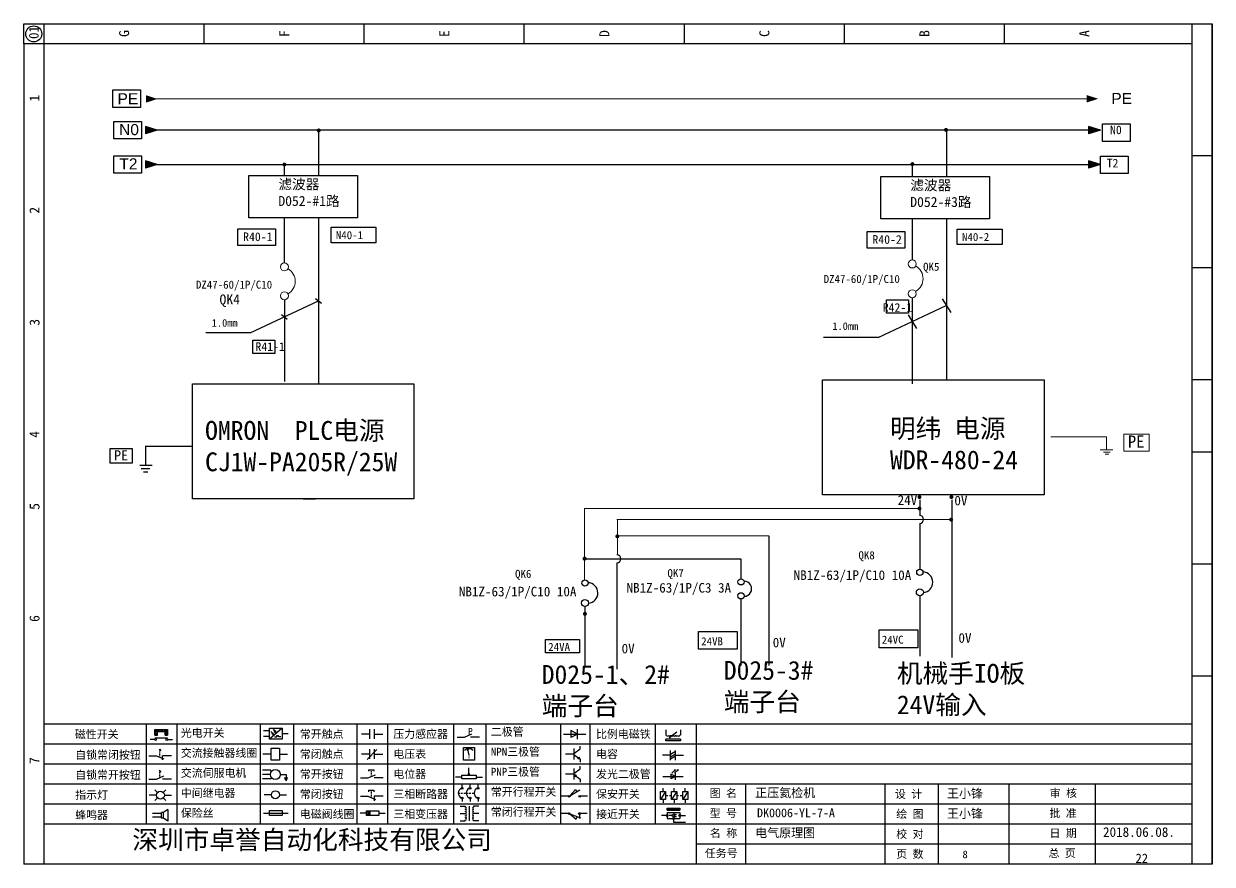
# Model space of a CAD drawing. Header units: millimetres. Extents: x 946 to 4507, y -1073 to 3239.
# Drawn here: x 2277.7 to 2574.7, y 45.2 to 255.2 of the extents above; entities that cross this region are included whole.
import ezdxf
from ezdxf.enums import TextEntityAlignment as Align

# ---------------------------------------------------------------- set-up
doc = ezdxf.new("R2010")
doc.units = ezdxf.units.MM
doc.layers.add('1', color=3, linetype='Continuous', lineweight=20)
doc.layers.add('元件', color=4, linetype='Continuous', lineweight=25)
doc.layers.add('MISC', color=2, linetype='Continuous')
doc.layers.add('主图', color=7, linetype='Continuous')
doc.styles.get("Standard").update_dxf_attribs({"font": ''})
doc.styles.add('样式 0', font='')
doc.styles.add('样式 8', font='arial.ttf')
doc.styles.add('汉字', font='')
doc.styles.get('Standard').set_extended_font_data('SimSun')
doc.styles.get('样式 0').set_extended_font_data('KaiTi_GB2312')
doc.styles.get('汉字').set_extended_font_data('新宋体')

# ---------------------------------------------------------------- blocks, each defined once
blk = doc.blocks.new('磁性开关')
at = {"linetype": 'ByBlock'}
h = blk.add_hatch(dxfattribs=at)
h.set_pattern_fill('ANSI31', color=256, scale=0.1, style=0)
h.paths.add_polyline_path([(-1907.69, -775.29), (-1910.88, -775.29), (-1910.88, -776.69), (-1910.25, -776.69), (-1910.25, -775.79), (-1908.31, -775.79), (-1908.31, -776.69), (-1907.69, -776.69)])
for p, q in [((-1910.91, -777.81), (-1912.09, -777.81)), ((-1910.88, -776.69), (-1910.88, -775.29)), ((-1910.88, -775.29), (-1907.69, -775.29)), ((-1910.88, -776.69), (-1910.25, -776.69)), ((-1910.88, -777.39), (-1907.69, -777.39)), ((-1910.25, -776.69), (-1910.25, -775.79)), ((-1910.25, -775.79), (-1908.31, -775.79)), ((-1908.31, -776.69), (-1908.31, -775.79)), ((-1908.31, -776.69), (-1907.69, -776.69)), ((-1907.69, -775.29), (-1907.69, -776.69)), ((-1907.66, -777.81), (-1906.48, -777.81))]:
    blk.add_line(p, q, dxfattribs=at)
for centre in [(-1910.68, -777.81), (-1907.88, -777.81)]:
    blk.add_circle(centre, 0.225, dxfattribs=at)
blk = doc.blocks.new('*U224')
at = {"linetype": 'ByBlock'}
for p, q in [((-1909.23, -780.45), (-1909.23, -780.67)), ((-1909.23, -780.45), (-1908.92, -780.84)), ((-1909.23, -780.84), (-1909.23, -781.05)), ((-1911.92, -782.07), (-1910.06, -782.07)), ((-1910.06, -782.07), (-1908.18, -782.88)), ((-1909.23, -781.23), (-1909.23, -781.44)), ((-1909.23, -781.61), (-1909.23, -781.83)), ((-1909.23, -782), (-1909.23, -782.21)), ((-1909.23, -782.38), (-1909.23, -782.43)), ((-1908.52, -783.07), (-1908.52, -782.07)), ((-1906.25, -782.07), (-1908.52, -782.07))]:
    blk.add_line(p, q, dxfattribs=at)
blk = doc.blocks.new('*U225')
at = {"linetype": 'ByBlock'}
for p, q in [((-1911.92, -792.89), (-1910.06, -792.89)), ((-1910.06, -792.89), (-1908.18, -792.08)), ((-1908.88, -791.17), (-1909.23, -790.71)), ((-1909.23, -790.71), (-1909.23, -790.92)), ((-1909.23, -791.09), (-1909.23, -791.31)), ((-1909.23, -791.48), (-1909.23, -791.69)), ((-1909.23, -791.86), (-1909.23, -792.08)), ((-1909.23, -792.25), (-1909.23, -792.47)), ((-1906.25, -792.89), (-1908.52, -792.89))]:
    blk.add_line(p, q, dxfattribs=at)
blk = doc.blocks.new('蜂鸣器')
at = {"linetype": 'ByBlock'}
for p, q in [((-1907.17, -795.53), (-1908.25, -796.26)), ((-1907.17, -795.53), (-1907.17, -798.41)), ((-1908.8, -796.48), (-1911.01, -796.48)), ((-1908.8, -797.46), (-1911.01, -797.46)), ((-1908.25, -796.26), (-1908.8, -796.26)), ((-1908.8, -797.68), (-1908.8, -796.26)), ((-1908.25, -797.68), (-1908.8, -797.68)), ((-1908.25, -797.68), (-1908.25, -796.26)), ((-1907.17, -798.41), (-1908.25, -797.68))]:
    blk.add_line(p, q, dxfattribs=at)
blk = doc.blocks.new('指示灯')
at = {"linetype": 'ByBlock'}
for p, q in [((-1854.25, -776.92), (-1856.06, -776.92)), ((-1854.62, -775.59), (-1853.97, -776.23)), ((-1854.62, -778.25), (-1853.97, -777.61)), ((-1851.9, -775.59), (-1852.54, -776.23)), ((-1851.9, -778.25), (-1852.54, -777.61)), ((-1852.26, -776.92), (-1850.45, -776.92))]:
    blk.add_line(p, q, dxfattribs=at)
blk.add_circle((-1853.26, -776.92), 0.992, dxfattribs=at)
blk = doc.blocks.new('光电开关')
at = {"linetype": 'ByBlock'}
h = blk.add_hatch(dxfattribs=at)
h.set_pattern_fill('ANSI31', color=256, scale=0.01, style=0)
h.set_pattern_definition([(45, (0.172267, 0), (-0.0224506403, 0.0224506403), [])])
h.paths.add_polyline_path([(-1882.44, -776.34), (-1882.5, -775.91), (-1882.68, -776.07)])
h.paths.add_polyline_path([(-1882.44, -776.34), (-1882.68, -776.07), (-1882.86, -776.23)])
h.paths.add_polyline_path([(-1883.11, -776.45), (-1883.29, -776.61), (-1883.05, -776.88)])
h.paths.add_polyline_path([(-1883.29, -776.61), (-1883.47, -776.77), (-1883.05, -776.88)])
for p, q in [((-1884.01, -775.96), (-1885.56, -775.96)), ((-1884.01, -777.39), (-1885.56, -777.39)), ((-1880.91, -775.3), (-1884.01, -778.05)), ((-1883.75, -776.09), (-1883.05, -776.88)), ((-1883.11, -776.45), (-1883.47, -776.77)), ((-1883.05, -776.88), (-1883.47, -776.77)), ((-1883.14, -775.55), (-1882.44, -776.34)), ((-1883.05, -776.88), (-1883.11, -776.45)), ((-1882.5, -775.91), (-1882.86, -776.23)), ((-1882.44, -776.34), (-1882.86, -776.23)), ((-1882.78, -777.47), (-1882.23, -777.47)), ((-1882.44, -776.34), (-1882.5, -775.91)), ((-1882.23, -777.47), (-1882.23, -777.14)), ((-1882.23, -777.14), (-1881.78, -777.14)), ((-1881.78, -777.47), (-1881.78, -777.14)), ((-1881.23, -777.47), (-1881.78, -777.47)), ((-1879.37, -776.67), (-1880.91, -776.67))]:
    blk.add_line(p, q, dxfattribs=at)
blk.add_lwpolyline([(-1884.01, -775.3), (-1880.91, -775.3), (-1880.91, -778.05), (-1884.01, -778.05)], close=True, dxfattribs=at)
blk = doc.blocks.new('交流接触器线圈')
at = {"linetype": 'ByBlock'}
for p, q in [((-1880.82, -781.77), (-1882.87, -781.77)), ((-1878.72, -781.77), (-1876.67, -781.77))]:
    blk.add_line(p, q, dxfattribs=at)
blk.add_lwpolyline([(-1880.82, -780.28), (-1878.72, -780.28), (-1878.72, -783.26), (-1880.82, -783.26)], close=True, dxfattribs=at)
blk = doc.blocks.new('交流伺服电机')
at = {"linetype": 'ByBlock'}
for p, q in [((-1880.97, -785.75), (-1882.94, -785.75)), ((-1880.97, -786.85), (-1882.94, -786.85)), ((-1880.97, -785.75), (-1880.65, -786.03)), ((-1878.49, -786.85), (-1877.07, -786.85)), ((-1877.07, -786.85), (-1877.07, -787.72)), ((-1880.97, -787.94), (-1882.94, -787.94)), ((-1880.97, -787.94), (-1880.65, -787.67)), ((-1877.54, -787.72), (-1876.59, -787.72)), ((-1877.38, -788.01), (-1876.75, -788.01)), ((-1877.23, -788.29), (-1876.9, -788.29))]:
    blk.add_line(p, q, dxfattribs=at)
blk.add_circle((-1879.73, -786.85), 1.24, dxfattribs=at)
blk = doc.blocks.new('中间继电器')
at = {"linetype": 'ByBlock'}
for p, q in [((-1880.72, -791.92), (-1882.54, -791.92)), ((-1878.74, -791.92), (-1876.92, -791.92))]:
    blk.add_line(p, q, dxfattribs=at)
blk.add_circle((-1879.73, -791.92), 0.992, dxfattribs=at)
blk = doc.blocks.new('保险丝')
at = {"linetype": 'ByBlock'}
blk.add_line((-1882.72, -796.49), (-1876.55, -796.49), dxfattribs=at)
blk.add_lwpolyline([(-1881.2, -795.86), (-1878.06, -795.86), (-1878.06, -797.12), (-1881.2, -797.12)], close=True, dxfattribs=at)
blk = doc.blocks.new('常开按钮')
at = {"linetype": 'ByBlock'}
for p, q in [((-1910.06, -787.73), (-1908.18, -786.93)), ((-1909.9, -785.68), (-1908.56, -785.68)), ((-1909.9, -785.68), (-1909.9, -786.07)), ((-1909.23, -785.68), (-1909.23, -785.89)), ((-1909.23, -786.06), (-1909.23, -786.28)), ((-1909.23, -786.45), (-1909.23, -786.67)), ((-1909.23, -786.84), (-1909.23, -787.05)), ((-1908.56, -785.68), (-1908.56, -786.07)), ((-1911.92, -787.73), (-1910.06, -787.73)), ((-1909.23, -787.22), (-1909.23, -787.38)), ((-1906.25, -787.73), (-1908.52, -787.73))]:
    blk.add_line(p, q, dxfattribs=at)
blk = doc.blocks.new('常开触点')
at = {"linetype": 'ByBlock'}
for p, q in [((-1853.82, -782.99), (-1853.82, -780.56)), ((-1852.6, -782.99), (-1852.6, -780.56)), ((-1853.82, -781.77), (-1855.88, -781.77)), ((-1852.6, -781.77), (-1850.55, -781.77))]:
    blk.add_line(p, q, dxfattribs=at)
blk = doc.blocks.new('常闭触点')
at = {"linetype": 'ByBlock'}
for p, q in [((-1853.82, -786.77), (-1855.88, -786.77)), ((-1852.01, -785.66), (-1854.43, -788.1)), ((-1853.82, -787.99), (-1853.82, -785.56)), ((-1852.6, -787.99), (-1852.6, -785.56)), ((-1852.6, -786.77), (-1850.55, -786.77))]:
    blk.add_line(p, q, dxfattribs=at)
blk = doc.blocks.new('常闭按钮')
at = {"linetype": 'ByBlock'}
for p, q in [((-1856.13, -792.28), (-1854.28, -792.28)), ((-1854.28, -792.28), (-1852.4, -793.09)), ((-1854.11, -790.83), (-1852.77, -790.83)), ((-1854.11, -790.83), (-1854.11, -791.22)), ((-1853.44, -790.83), (-1853.44, -791.04)), ((-1853.44, -791.21), (-1853.44, -791.43)), ((-1853.44, -791.6), (-1853.44, -791.82)), ((-1853.44, -791.99), (-1853.44, -792.2)), ((-1853.44, -792.37), (-1853.44, -792.53)), ((-1852.77, -790.83), (-1852.77, -791.22)), ((-1850.47, -792.28), (-1852.73, -792.28)), ((-1852.73, -792.28), (-1852.73, -793.43))]:
    blk.add_line(p, q, dxfattribs=at)
blk = doc.blocks.new('电磁阀线圈')
at = {"linetype": 'ByBlock'}
for p, q in [((-1854.61, -795.92), (-1853.75, -797.16)), ((-1853.75, -795.92), (-1854.61, -797.16)), ((-1853.75, -795.92), (-1853.75, -797.16)), ((-1854.61, -796.54), (-1856.17, -796.54)), ((-1851.53, -796.54), (-1849.97, -796.54))]:
    blk.add_line(p, q, dxfattribs=at)
blk.add_lwpolyline([(-1854.61, -795.92), (-1851.53, -795.92), (-1851.53, -797.16), (-1854.61, -797.16)], close=True, dxfattribs=at)
blk = doc.blocks.new('电压表')
at = {"linetype": 'ByBlock'}
for p, q in [((-1814.84, -780.75), (-1814.91, -781.13)), ((-1814.6, -781.05), (-1814.91, -781.13)), ((-1814.84, -780.75), (-1814.46, -782.26)), ((-1814.84, -780.75), (-1814.6, -781.05))]:
    blk.add_line(p, q, dxfattribs=at)
blk.add_lwpolyline([(-1815.84, -780.34), (-1813.07, -780.34), (-1813.07, -783.49), (-1815.84, -783.49)], close=True, dxfattribs=at)
blk.add_arc((-1814.46, -782.26), 1.56, 46.8313, 133.1687, dxfattribs=at)
at = {"linetype": 'ByBlock', "insert": (-1814.7, -782.39), "char_height": 0.75, "width": 0.6768, "attachment_point": 1}
blk.add_mtext('V', dxfattribs=at)
blk = doc.blocks.new('电位器')
at = {"linetype": 'ByBlock'}
for p, q in [((-1814.45, -787.3), (-1814.62, -786.96)), ((-1814.62, -786.96), (-1814.27, -786.96)), ((-1814.45, -787.3), (-1814.45, -785.39)), ((-1814.45, -787.3), (-1814.27, -786.96)), ((-1816.21, -787.75), (-1817.79, -787.75)), ((-1812.68, -787.75), (-1811.1, -787.75))]:
    blk.add_line(p, q, dxfattribs=at)
blk.add_lwpolyline([(-1816.21, -787.3), (-1812.68, -787.3), (-1812.68, -788.2), (-1816.21, -788.2)], close=True, dxfattribs=at)
blk = doc.blocks.new('三相断路器')
at = {"linetype": 'ByBlock'}
for p, q in [((-1816.17, -790.33), (-1816.17, -789.7)), ((-1814.17, -790.33), (-1814.17, -789.7)), ((-1812.18, -790.33), (-1812.18, -789.7)), ((-1817.14, -791.74), (-1816.72, -791.74)), ((-1816.45, -791.74), (-1816.03, -791.74)), ((-1815.76, -791.74), (-1815.34, -791.74)), ((-1815.07, -791.74), (-1814.65, -791.74)), ((-1814.38, -791.74), (-1813.96, -791.74)), ((-1813.69, -791.74), (-1813.27, -791.74)), ((-1816.17, -793.19), (-1816.17, -793.83)), ((-1814.17, -793.19), (-1814.17, -793.83)), ((-1812.18, -793.19), (-1812.18, -793.83))]:
    blk.add_line(p, q, dxfattribs=at)
for centre in [(-1816.17, -790.55), (-1816.17, -792.98), (-1814.17, -790.55), (-1814.17, -792.98), (-1812.18, -790.55), (-1812.18, -792.98)]:
    blk.add_circle(centre, 0.219, dxfattribs=at)
for centre in [(-1815.81, -791.74), (-1813.82, -791.74), (-1811.83, -791.74)]:
    blk.add_arc(centre, 1.32, 115.5791, 244.4209, dxfattribs=at)
blk = doc.blocks.new('三相变压器')
at = {"linetype": 'ByBlock'}
for p, q in [((-1816.69, -795.03), (-1815.37, -795.03)), ((-1815.37, -795.03), (-1815.37, -795.24)), ((-1814.34, -798.7), (-1814.34, -795.04)), ((-1812, -795.03), (-1813.32, -795.03)), ((-1813.32, -795.03), (-1813.32, -795.24)), ((-1816.69, -796.87), (-1815.37, -796.87)), ((-1816.69, -798.71), (-1815.37, -798.71)), ((-1815.37, -798.71), (-1815.37, -798.5)), ((-1812, -796.87), (-1813.32, -796.87)), ((-1813.32, -798.71), (-1813.32, -798.5)), ((-1812, -798.71), (-1813.32, -798.71))]:
    blk.add_line(p, q, dxfattribs=at)
for centre, start, end in [((-1815.37, -795.51), 270, 90), ((-1815.37, -796.06), 270, 90), ((-1813.32, -795.51), 90, 270), ((-1813.32, -796.06), 90, 270), ((-1815.37, -796.6), 270, 90), ((-1815.37, -797.14), 270, 90), ((-1815.37, -797.68), 270, 90), ((-1815.37, -798.23), 270, 90), ((-1813.32, -796.6), 90, 270), ((-1813.32, -797.14), 90, 270), ((-1813.32, -797.68), 90, 270), ((-1813.32, -798.23), 90, 270)]:
    blk.add_arc(centre, 0.271, start, end, dxfattribs=at)
blk = doc.blocks.new('压力感应器')
at = {"linetype": 'ByBlock'}
for p, q in [((-1817.44, -777.73), (-1815.59, -777.73)), ((-1815.59, -777.73), (-1813.71, -776.93)), ((-1811.78, -777.73), (-1814.05, -777.73))]:
    blk.add_line(p, q, dxfattribs=at)
at = {"linetype": 'ByBlock', "insert": (-1814.65, -775.48), "char_height": 1.68, "width": 1.2242, "attachment_point": 1}
blk.add_mtext('{\\fNSimSun|b0|i0|c134|p49;P}', dxfattribs=at)
blk = doc.blocks.new('二极管')
at = {"linetype": 'ByBlock'}
for p, q in [((-1787.52, -776.77), (-1781.92, -776.77)), ((-1783.97, -776.77), (-1785.69, -775.9)), ((-1785.69, -775.9), (-1785.69, -777.65)), ((-1783.97, -776.77), (-1785.69, -777.65)), ((-1783.97, -777.99), (-1783.97, -775.56))]:
    blk.add_line(p, q, dxfattribs=at)
blk = doc.blocks.new('NPN三极管')
at = {"linetype": 'ByBlock'}
for p, q in [((-1785.73, -780.61), (-1785.73, -783.32)), ((-1785.73, -781.82), (-1784.15, -780.66)), ((-1784.15, -780.66), (-1784.15, -779.98)), ((-1785.73, -781.97), (-1787.81, -781.97)), ((-1785.73, -782.11), (-1784.15, -783.27)), ((-1784.41, -782.73), (-1784.74, -783.18)), ((-1784.15, -783.27), (-1784.74, -783.18)), ((-1784.15, -783.27), (-1784.41, -782.73)), ((-1784.15, -783.27), (-1784.15, -783.96))]:
    blk.add_line(p, q, dxfattribs=at)
blk = doc.blocks.new('PNP三极管')
at = {"linetype": 'ByBlock'}
for p, q in [((-1784.9, -786.74), (-1786.98, -786.74)), ((-1784.9, -785.38), (-1784.9, -788.09)), ((-1784.9, -786.59), (-1783.32, -785.43)), ((-1784.9, -786.88), (-1783.32, -788.04)), ((-1784.9, -786.88), (-1784.31, -786.97)), ((-1784.9, -786.88), (-1784.64, -787.42)), ((-1784.31, -786.97), (-1784.64, -787.42)), ((-1783.32, -785.43), (-1783.32, -784.75)), ((-1783.32, -788.04), (-1783.32, -788.73))]:
    blk.add_line(p, q, dxfattribs=at)
blk = doc.blocks.new('常开行程开关')
at = {"linetype": 'ByBlock'}
for p, q in [((-1786.29, -792.3), (-1788.01, -792.3)), ((-1785.89, -792.17), (-1784.52, -790.62)), ((-1785.89, -792.17), (-1783.43, -790.72)), ((-1784.52, -790.62), (-1784.19, -791.17)), ((-1781.48, -792.3), (-1783.21, -792.3))]:
    blk.add_line(p, q, dxfattribs=at)
for centre in [(-1786.07, -792.3), (-1783.42, -792.3)]:
    blk.add_circle(centre, 0.219, dxfattribs=at)
blk = doc.blocks.new('常闭行程开关')
at = {"linetype": 'ByBlock'}
for p, q in [((-1786.34, -796.62), (-1788.07, -796.62)), ((-1785.93, -796.72), (-1783.25, -797.7)), ((-1785.93, -796.72), (-1784.3, -798)), ((-1784.3, -798), (-1784.08, -797.4)), ((-1783.48, -796.84), (-1783.48, -797.85)), ((-1781.54, -796.62), (-1783.26, -796.62))]:
    blk.add_line(p, q, dxfattribs=at)
for centre in [(-1786.12, -796.62), (-1783.48, -796.62)]:
    blk.add_circle(centre, 0.219, dxfattribs=at)
blk = doc.blocks.new('电容')
at = {"linetype": 'ByBlock'}
for p, q in [((-1756.08, -782.99), (-1756.08, -780.56)), ((-1754.86, -780.79), (-1756.08, -781.55)), ((-1754.86, -782.99), (-1754.86, -780.56)), ((-1756.08, -781.77), (-1758.13, -781.77)), ((-1754.86, -781.44), (-1756.08, -782.2)), ((-1754.86, -781.99), (-1756.08, -782.75)), ((-1754.86, -781.77), (-1752.81, -781.77))]:
    blk.add_line(p, q, dxfattribs=at)
blk = doc.blocks.new('发光二极管')
at = {"linetype": 'ByBlock'}
for p, q in [((-1758.01, -786.77), (-1752.89, -786.77)), ((-1754.84, -786.77), (-1756.04, -786.16)), ((-1756.04, -786.16), (-1756.04, -787.39)), ((-1754.84, -786.77), (-1756.04, -787.39)), ((-1755.78, -785.92), (-1754.89, -785.14)), ((-1754.89, -785.14), (-1755.2, -785.22)), ((-1755.2, -785.22), (-1755.01, -785.43)), ((-1755.08, -785.92), (-1754.18, -785.14)), ((-1754.89, -785.14), (-1755.01, -785.43)), ((-1754.84, -787.63), (-1754.84, -785.92)), ((-1754.18, -785.14), (-1754.49, -785.22)), ((-1754.49, -785.22), (-1754.31, -785.43)), ((-1754.18, -785.14), (-1754.31, -785.43))]:
    blk.add_line(p, q, dxfattribs=at)
blk = doc.blocks.new('比例电磁阀')
at = {"linetype": 'ByBlock'}
for p, q in [((-1757.26, -775.38), (-1757.26, -776.71)), ((-1757.26, -776.71), (-1757.05, -776.71)), ((-1753.6, -777.73), (-1757.25, -777.73)), ((-1757.25, -778.13), (-1757.25, -777.73)), ((-1753.6, -778.13), (-1757.25, -778.13)), ((-1754.5, -775.98), (-1756.35, -777.44)), ((-1756.35, -777.44), (-1756.25, -777.25)), ((-1756.35, -777.44), (-1756.15, -777.38)), ((-1756.15, -777.38), (-1756.25, -777.25)), ((-1753.58, -776.71), (-1753.8, -776.71)), ((-1753.6, -777.73), (-1753.6, -778.13)), ((-1753.58, -775.38), (-1753.58, -776.71))]:
    blk.add_line(p, q, dxfattribs=at)
for centre in [(-1756.78, -776.71), (-1756.24, -776.71), (-1755.7, -776.71), (-1755.15, -776.71), (-1754.61, -776.71), (-1754.07, -776.71)]:
    blk.add_arc(centre, 0.271, 180, 0, dxfattribs=at)
blk = doc.blocks.new('保安开关')
at = {"linetype": 'ByBlock'}
for p, q in [((-1757.96, -790.79), (-1757.96, -789.97)), ((-1755.17, -790.79), (-1755.17, -789.97)), ((-1752.39, -790.79), (-1752.39, -789.97)), ((-1757.33, -790.79), (-1758.6, -792.81)), ((-1757.96, -792.81), (-1757.96, -793.62)), ((-1757.33, -791.8), (-1756.72, -791.8)), ((-1756.35, -791.8), (-1755.89, -791.8)), ((-1754.54, -790.79), (-1755.81, -792.81)), ((-1755.17, -792.81), (-1755.17, -793.62)), ((-1754.52, -791.8), (-1754.06, -791.8)), ((-1753.69, -791.8), (-1753.08, -791.8)), ((-1751.75, -790.79), (-1753.02, -792.81)), ((-1752.39, -792.81), (-1752.39, -793.62))]:
    blk.add_line(p, q, dxfattribs=at)
for points in [[(-1758.6, -790.79), (-1757.33, -790.79), (-1757.33, -792.81), (-1758.6, -792.81)], [(-1755.81, -790.79), (-1754.54, -790.79), (-1754.54, -792.81), (-1755.81, -792.81)], [(-1753.02, -790.79), (-1751.75, -790.79), (-1751.75, -792.81), (-1753.02, -792.81)]]:
    blk.add_lwpolyline(points, close=True, dxfattribs=at)
blk = doc.blocks.new('接近开关')
at = {"linetype": 'ByBlock'}
h = blk.add_hatch(dxfattribs=at)
h.set_pattern_fill('ANSI31', color=256, scale=0.01, style=0)
h.set_pattern_definition([(45, (-89.131516, -30.795668), (-0.0224506403, 0.0224506403), [])])
h.paths.add_polyline_path([(-1513.76, -1123.35), (-1513.76, -1122.85), (-1516.96, -1122.85), (-1516.96, -1123.35)])
for p, q in [((-1517.18, -1124.71), (-1518.36, -1124.71)), ((-1516.96, -1123.35), (-1516.96, -1122.85)), ((-1516.96, -1122.85), (-1513.76, -1122.85)), ((-1516.96, -1123.35), (-1513.76, -1123.35)), ((-1516.96, -1123.95), (-1513.76, -1123.95)), ((-1516.96, -1123.95), (-1516.96, -1125.47)), ((-1516.96, -1125.47), (-1513.76, -1125.47)), ((-1515.91, -1124.71), (-1516.45, -1124.71)), ((-1515.11, -1124.31), (-1515.91, -1124.71)), ((-1515.11, -1125.11), (-1515.91, -1124.71)), ((-1515.33, -1124.53), (-1515.17, -1124.53)), ((-1515.33, -1124.88), (-1515.17, -1124.88)), ((-1515.25, -1124.45), (-1515.25, -1124.61)), ((-1515.11, -1124.31), (-1515.11, -1125.11)), ((-1515.11, -1124.48), (-1514.58, -1124.48)), ((-1515.11, -1124.94), (-1514.58, -1124.94)), ((-1513.76, -1122.85), (-1513.76, -1123.35)), ((-1513.76, -1123.95), (-1513.76, -1125.47)), ((-1513.54, -1124.71), (-1512.36, -1124.71)), ((-1515.36, -1125.69), (-1515.36, -1126.36)), ((-1515.36, -1126.36), (-1512.36, -1126.36))]:
    blk.add_line(p, q, dxfattribs=at)
for centre in [(-1516.96, -1124.71), (-1515.36, -1125.47), (-1513.76, -1124.71)]:
    blk.add_circle(centre, 0.225, dxfattribs=at)

msp = doc.modelspace()

# ---------------------------------------------------------------- hatches: boundary and pattern name
for points in [[(2311.04, 228.615), (2308.121, 229.55), (2308.121, 227.679)], [(2546.743, 228.619), (2543.825, 229.554), (2543.825, 227.683)], [(2311.04, 220.049), (2308.121, 220.984), (2308.121, 219.114)], [(2546.743, 220.053), (2543.825, 220.988), (2543.825, 219.118)]]:
    msp.add_hatch(color=256).paths.add_polyline_path(points)
at = {"lineweight": -2}
h = msp.add_hatch(color=0, dxfattribs=at)
edge = h.paths.add_edge_path()
edge.add_arc((2351.414, 228.565), 0.5, 0, 360)
h = msp.add_hatch(color=0, dxfattribs=at)
edge = h.paths.add_edge_path()
edge.add_arc((2508.174, 228.696), 0.5, 0, 360)
h = msp.add_hatch(color=0, dxfattribs=at)
edge = h.paths.add_edge_path()
edge.add_arc((2342.829, 220.053), 0.5, 0, 360)
h = msp.add_hatch(color=0, dxfattribs=at)
edge = h.paths.add_edge_path()
edge.add_arc((2499.766, 220.156), 0.5, 0, 360)
for points in [[(2502.052, 136.947, 1), (2501.052, 136.947, 1)], [(2502.044, 134.091, 1), (2501.044, 134.091, 1)], [(2509.96, 131.327, 1), (2508.96, 131.327, 1)]]:
    msp.add_hatch(color=0, dxfattribs=at).paths.add_polyline_path(points)
h = msp.add_hatch(color=0, dxfattribs=at)
edge = h.paths.add_edge_path()
edge.add_arc((2509.525, 136.971), 0.5, 0, 360)
h = msp.add_hatch(color=0, dxfattribs=at)
edge = h.paths.add_edge_path()
edge.add_arc((2426.043, 127.149), 0.5, 0, 360)
h = msp.add_hatch(color=0, dxfattribs=at)
edge = h.paths.add_edge_path()
edge.add_arc((2417.862, 121.567), 0.5, 0, 360)
h = msp.add_hatch(color=0, dxfattribs=at)
edge = h.paths.add_edge_path()
edge.add_arc((2417.942, 107.777), 0.5, 0, 360)
at = {"layer": 'MISC'}
for points in [[(2311.137, 236.436), (2308.219, 237.371), (2308.219, 235.501)], [(2546.216, 236.477), (2543.298, 237.412), (2543.298, 235.542)]]:
    msp.add_hatch(color=256, dxfattribs=at).paths.add_polyline_path(points)

# ---------------------------------------------------------------- linework, layer by layer
at = {"linetype": 'ByBlock'}
for p, q in [((2277.705, 255.218), (2574.705, 255.218)), ((2277.705, 250.218), (2277.705, 255.218)), ((2282.705, 255.218), (2282.705, 45.218)), ((2574.705, 255.218), (2574.705, 45.218)), ((2574.705, 45.218), (2574.705, 255.218)), ((2277.705, 250.218), (2277.705, 65.218)), ((2569.705, 80.218), (2282.705, 80.218)), ((2569.705, 75.218), (2282.705, 75.218)), ((2569.705, 70.218), (2282.705, 70.218)), ((2277.705, 65.218), (2277.705, 45.218)), ((2569.705, 65.218), (2282.705, 65.218)), ((2569.705, 60.218), (2282.705, 60.218)), ((2569.705, 55.218), (2282.705, 55.218)), ((2569.705, 50.218), (2445.729, 50.218)), ((2574.705, 45.218), (2277.705, 45.218))]:
    msp.add_line(p, q, dxfattribs=at)
at = {"color": 1, "lineweight": 13}
for p, q in [((2309.953, 236.436), (2543.721, 236.436)), ((2546.688, 148.761), (2549.826, 148.761)), ((2547.562, 148.166), (2549.191, 148.166)), ((2547.919, 147.718), (2548.854, 147.718))]:
    msp.add_line(p, q, dxfattribs=at)
for p, q in [((2311.04, 228.615), (2308.121, 229.55)), ((2308.121, 229.55), (2308.121, 227.679)), ((2546.743, 228.619), (2543.825, 229.554)), ((2543.825, 229.554), (2543.825, 227.683)), ((2311.04, 228.615), (2308.121, 227.679)), ((2546.743, 228.619), (2543.825, 227.683)), ((2311.04, 220.049), (2308.121, 220.984)), ((2308.121, 220.984), (2308.121, 219.114)), ((2311.04, 220.049), (2308.121, 219.114)), ((2311.04, 220.049), (2316.547, 220.049)), ((2316.547, 220.049), (2546.743, 220.053)), ((2499.727, 220.052), (2499.726, 217.061)), ((2546.743, 220.053), (2543.825, 220.988)), ((2543.825, 220.988), (2543.825, 219.118)), ((2546.743, 220.053), (2543.825, 219.118)), ((2499.725, 206.503), (2499.754, 196.194)), ((2342.829, 186.25), (2342.825, 165.833)), ((2499.723, 186.746), (2499.721, 165.233))]:
    msp.add_line(p, q)
at = {"color": 0}
for p, q in [((2316.547, 228.615), (2311.04, 228.615)), ((2546.743, 228.619), (2316.547, 228.615))]:
    msp.add_line(p, q, dxfattribs=at)
at = {"color": 0, "lineweight": -2}
for p, q in [((2351.371, 228.615), (2351.371, 217.313)), ((2508.263, 228.618), (2508.263, 217.061)), ((2342.829, 217.313), (2342.829, 220.049)), ((2342.829, 195.478), (2342.829, 206.756)), ((2351.371, 206.756), (2351.371, 165.333)), ((2508.263, 206.503), (2508.263, 166.062)), ((2507.198, 186.479), (2509.34, 183.054)), ((2498.682, 182.521), (2500.824, 179.096)), ((2347.513, 136.519), (2342.139, 136.519)), ((2347.513, 136.519), (2350.571, 136.519)), ((2501.638, 136.275), (2501.638, 132.382)), ((2509.617, 136.275), (2509.617, 96.875)), ((2501.638, 130.388), (2501.638, 118.934)), ((2463.922, 127.164), (2463.922, 94.912)), ((2417.938, 121.548), (2456.936, 121.548)), ((2425.917, 120.548), (2425.917, 93.957)), ((2456.936, 121.548), (2456.936, 116.492)), ((2456.936, 111.512), (2456.936, 94.912)), ((2501.638, 112.458), (2501.638, 97.166)), ((2417.938, 109.78), (2417.938, 94.489)), ((2308.284, 80.218), (2308.284, 55.218)), ((2315.961, 80.218), (2315.961, 55.218)), ((2336.751, 80.218), (2336.751, 55.218)), ((2345.104, 80.218), (2345.104, 55.218)), ((2360.959, 80.218), (2360.959, 55.218)), ((2368.608, 80.218), (2368.608, 55.218)), ((2385.1, 80.218), (2385.1, 55.218)), ((2393.202, 80.218), (2393.202, 55.218)), ((2411.821, 80.218), (2411.821, 55.218)), ((2419.18, 80.218), (2419.18, 55.218)), ((2435.491, 80.218), (2435.491, 55.218)), ((2445.729, 80.218), (2445.729, 45.302)), ((2458.05, 65.218), (2458.05, 45.302)), ((2492.92, 65.218), (2492.92, 45.218)), ((2506.185, 65.218), (2506.185, 45.218)), ((2523.876, 65.218), (2523.876, 45.218)), ((2545.488, 65.218), (2545.488, 45.218))]:
    msp.add_line(p, q, dxfattribs=at)
at = {"color": 1, "lineweight": -2}
for p, q in [((2308.144, 149.759), (2308.144, 144.871)), ((2308.161, 149.646), (2319.863, 149.646))]:
    msp.add_line(p, q, dxfattribs=at)
at = {"linetype": 'ByBlock'}
for points in [[(2322.705, 255.218), (2322.705, 250.218)], [(2362.705, 255.218), (2362.705, 250.218)], [(2402.705, 255.218), (2402.705, 250.218)], [(2442.705, 255.218), (2442.705, 250.218)], [(2482.705, 255.218), (2482.705, 250.218)], [(2522.705, 255.218), (2522.705, 250.218)], [(2569.705, 45.218), (2569.705, 255.218)], [(2569.705, 250.218), (2277.705, 250.218)], [(2574.705, 222.218), (2569.705, 222.218)], [(2574.705, 194.218), (2569.705, 194.218)], [(2574.705, 166.218), (2569.705, 166.218)], [(2574.705, 148.218), (2569.705, 148.218)], [(2574.705, 120.218), (2569.705, 120.218)], [(2574.705, 92.218), (2569.705, 92.218)]]:
    msp.add_lwpolyline(points, dxfattribs=at)
at = {"color": 1, "lineweight": -3}
for points in [[(2299.935, 238.688), (2306.876, 238.688), (2306.876, 234.335), (2299.935, 234.335)], [(2300.174, 230.791), (2307.115, 230.791), (2307.115, 226.438), (2300.174, 226.438)], [(2547.273, 230.19), (2554.214, 230.19), (2554.214, 225.837), (2547.273, 225.837)], [(2300.174, 222.225), (2307.115, 222.225), (2307.115, 217.873), (2300.174, 217.873)], [(2546.781, 222.177), (2553.722, 222.177), (2553.722, 217.824), (2546.781, 217.824)]]:
    msp.add_lwpolyline(points, close=True, dxfattribs=at)
at = {"color": 0, "lineweight": -2}
for points in [[(2333.988, 217.313), (2361.099, 217.313), (2361.099, 206.756), (2333.988, 206.756)], [(2491.904, 217.061), (2519.015, 217.061), (2519.015, 206.503), (2491.904, 206.503)], [(2319.842, 165.28), (2375.184, 165.28), (2375.184, 136.519), (2319.842, 136.519)], [(2477.34, 166.267), (2532.682, 166.267), (2532.682, 137.507), (2477.34, 137.507)]]:
    msp.add_lwpolyline(points, close=True, dxfattribs=at)
at = {"color": 1, "lineweight": -2}
for points in [[(2331.173, 203.993), (2340.592, 203.993), (2340.592, 199.838), (2331.173, 199.838)], [(2354.519, 204.363), (2365.714, 204.363), (2365.714, 200.507), (2354.519, 200.507)], [(2488.437, 203.316), (2497.857, 203.316), (2497.857, 199.161), (2488.437, 199.161)], [(2510.995, 203.911), (2522.19, 203.911), (2522.19, 200.054), (2510.995, 200.054)], [(2493.312, 186.215), (2498.808, 186.215), (2498.808, 182.873), (2493.312, 182.873)], [(2334.937, 176.183), (2340.433, 176.183), (2340.433, 172.841), (2334.937, 172.841)], [(2299.305, 149.054), (2304.804, 149.054), (2304.804, 145.394), (2299.305, 145.394)], [(2408.076, 101.393), (2416.623, 101.393), (2416.623, 98.007), (2408.076, 98.007)], [(2446.353, 103.366), (2455.974, 103.366), (2455.974, 98.917), (2446.353, 98.917)], [(2491.491, 103.775), (2501.111, 103.775), (2501.111, 99.327), (2491.491, 99.327)]]:
    msp.add_lwpolyline(points, close=True, dxfattribs=at)
at = {"color": 1, "lineweight": 13}
msp.add_lwpolyline([(2534.358, 151.993), (2548.289, 151.993), (2548.289, 148.831)], dxfattribs=at)
msp.add_lwpolyline([(2552.581, 152.692), (2558.936, 152.692), (2558.936, 148.461), (2552.581, 148.461)], close=True, dxfattribs=at)
at = {"linetype": 'ByBlock'}
msp.add_circle((2280.193, 252.69), 2, dxfattribs=at)
at = {"lineweight": 0}
for centre in [(2499.754, 195.194), (2342.829, 194.478), (2342.829, 187.25), (2499.754, 187.746)]:
    msp.add_circle(centre, 1, dxfattribs=at)
at = {"color": 0, "lineweight": -2}
for centre, radius in [((2501.641, 118.156), 0.778), ((2417.941, 115.479), 0.778), ((2456.948, 115.767), 0.778), ((2456.948, 112.286), 0.778), ((2501.638, 113.173), 0.874), ((2417.938, 110.496), 0.874)]:
    msp.add_circle(centre, radius, dxfattribs=at)
at = {"lineweight": 0}
for centre in [(2341.836, 190.861), (2498.761, 191.525)]:
    msp.add_arc(centre, 3.691, 301.18201, 58.81799, dxfattribs=at)
at = {"color": 0, "lineweight": -2}
for centre, radius, start, end in [((2501.562, 131.385), 1, 270, 90), ((2425.917, 121.548), 1, 270, 90), ((2457.72, 114.046), 1.886, 269.86349, 90.36311), ((2502.293, 115.664), 2.576, 274.81146, 87.28552), ((2418.592, 112.987), 2.576, 274.81146, 87.28552)]:
    msp.add_arc(centre, radius, start, end, dxfattribs=at)
at = {"layer": '1', "color": 7, "linetype": 'Continuous', "lineweight": 13}
for p, q in [((2501.648, 134.136), (2417.858, 134.136)), ((2417.869, 116.382), (2417.869, 134.205)), ((2425.876, 131.383), (2509.594, 131.383)), ((2426.068, 122.631), (2426.068, 131.412)), ((2463.941, 127.251), (2426.108, 127.251))]:
    msp.add_line(p, q, dxfattribs=at)
at = {"layer": '主图', "linetype": 'ByBlock'}
for p, q in [((2334.323, 177.983), (2351.329, 185.977)), ((2350.59, 186.572), (2352.068, 185.382)), ((2491.214, 176.847), (2508.221, 184.841)), ((2342.087, 182.575), (2343.565, 181.385)), ((2334.323, 177.983), (2323.195, 177.983)), ((2491.214, 176.847), (2477.528, 176.847))]:
    msp.add_line(p, q, dxfattribs=at)
at = {"layer": '元件', "color": 1}
for p, q in [((2309.813, 144.834), (2306.715, 144.834)), ((2309.228, 144.019), (2307.06, 144.019)), ((2308.671, 143.167), (2307.616, 143.167))]:
    msp.add_line(p, q, dxfattribs=at)

# ---------------------------------------------------------------- block references
at = {"linetype": 'ByBlock'}
for name, p in [('磁性开关', (4221.347, 854.177)), ('光电开关', (4223.158, 854.486)), ('常开触点', (4217.972, 859.515)), ('压力感应器', (4203.411, 854.733)), ('二极管', (4200.074, 854.491)), ('比例电磁阀', (4195.417, 854.199)), ('电压表', (4203.411, 854.733)), ('NPN三极管', (4200.899, 854.72)), ('*U224', (4220.894, 854.395)), ('交流接触器线圈', (4220.318, 854.486)), ('常闭触点', (4217.972, 859.515)), ('电容', (4195.417, 854.199)), ('*U225', (4220.894, 859.395)), ('交流伺服电机', (4220.318, 854.486)), ('常开按钮', (4273.758, 854.515)), ('电位器', (4203.411, 854.733)), ('PNP三极管', (4200.074, 854.491)), ('发光二极管', (4195.417, 853.91)), ('指示灯', (4165.108, 839.395)), ('中间继电器', (4220.318, 854.486)), ('常闭按钮', (4217.972, 854.515)), ('三相断路器', (4203.411, 854.733)), ('常开行程开关', (4200.074, 854.491)), ('保安开关', (4195.417, 854.199)), ('三相变压器', (4203.411, 854.733)), ('蜂鸣器', (4220.894, 854.395)), ('保险丝', (4220.318, 854.486)), ('电磁阀线圈', (4217.972, 854.515)), ('常闭行程开关', (4200.074, 854.491)), ('接近开关', (3955.418, 1182.115))]:
    msp.add_blockref(name, p, dxfattribs=at)

# ---------------------------------------------------------------- texts
at = {"style": '汉字'}
for s, p in [('QK5', (2504.482, 194.506)), ('QK8', (2488.335, 122.416)), ('QK6', (2402.521, 117.771)), ('QK7', (2440.599, 117.95))]:
    msp.add_text(s, height=2, dxfattribs=at).set_placement(p, align=Align.MIDDLE_CENTER)
at = {"color": 0}
for p in [(2324.699, 179.524), (2479.783, 178.716)]:
    msp.add_text('1.0mm', height=1.89, dxfattribs=at).set_placement(p)
at = {"color": 7, "lineweight": 13}
msp.add_text('PE', height=3.07, dxfattribs=at).set_placement((2553.606, 149.28))
at = {"linetype": 'ByBlock', "attachment_point": 1, "rotation": 90}
for s, insert, char_height, width in [('{\\fKaiTi_GB2312|b0|i0|c134|p0;01}', (2278.994, 251.416), 2.4, 60.2542), ('{\\fKaiTi_GB2312|b0|i0|c134|p0;G}', (2301.534, 251.925), 2.5, 5), ('{\\fKaiTi_GB2312|b0|i0|c134|p0;F}', (2341.534, 251.925), 2.5, 5), ('{\\fKaiTi_GB2312|b0|i0|c134|p0;E}', (2381.534, 251.925), 2.5, 5), ('{\\fKaiTi_GB2312|b0|i0|c134|p0;D}', (2421.534, 251.925), 2.5, 5), ('{\\fKaiTi_GB2312|b0|i0|c134|p0;C}', (2461.534, 251.925), 2.5, 5), ('{\\fKaiTi_GB2312|b0|i0|c134|p0;B}', (2501.534, 251.925), 2.5, 5), ('{\\fKaiTi_GB2312|b0|i0|c134|p0;A}', (2541.534, 251.925), 2.5, 5), ('{\\fKaiTi_GB2312|b0|i0|c134|p49;1}', (2279.134, 235.762), 2.5, 11.7517), ('{\\fKaiTi_GB2312|b0|i0|c134|p49;2}', (2279.134, 207.762), 2.5, 11.7517), ('{\\fKaiTi_GB2312|b0|i0|c134|p49;3}', (2279.134, 179.762), 2.5, 11.7517), ('{\\fKaiTi_GB2312|b0|i0|c134|p49;4}', (2279.134, 151.762), 2.5, 11.7517), ('{\\fKaiTi_GB2312|b0|i0|c134|p49;5}', (2279.134, 133.762), 2.5, 11.7517), ('{\\fKaiTi_GB2312|b0|i0|c134|p49;6}', (2279.134, 105.762), 2.5, 11.7517), ('{\\fKaiTi_GB2312|b0|i0|c134|p49;7}', (2279.134, 70.256), 2.5, 11.7517)]:
    msp.add_mtext(s, dxfattribs=dict(at, insert=insert, char_height=char_height, width=width))
at = {"attachment_point": 1}
for s, insert, char_height, width, style in [('N0', (2301.538, 230.169), 2.772, 4.96666, '样式 8'), ('T2', (2301.601, 221.607), 2.772, 4.96666, '样式 8'), ('正压氦检机', (2460.476, 64.158), 2.2, 75.3177, '汉字'), ('{\\fKaiTi_GB2312|b0|i0|c134|p49;DK0006-YL-7-A}', (2460.955, 59.158), 2.2, 75.3177, '汉字')]:
    msp.add_mtext(s, dxfattribs=dict(at, insert=insert, char_height=char_height, width=width, style=style))
at = {"color": 0, "lineweight": -2, "attachment_point": 1}
for s, insert, char_height, width in [('N0', (2549.161, 229.786), 2.16, 6.57903), ('T2', (2548.329, 221.476), 2.16, 6.57903), ('滤波器\\PD052-#1路', (2341.334, 216.365), 2.5, 17.02122), ('滤波器\\PD052-#3路', (2499.249, 216.113), 2.5, 18.53766), ('R40-1', (2332.518, 203.081), 2.16, 6.57903), ('R40-2', (2489.783, 202.403), 2.16, 6.57903), ('R42-1', (2492.366, 185.402), 2.16, 6.57903), ('R41-1', (2335.607, 175.616), 2.16, 6.57903), ('OMRON  PLC电源\\PCJ1W-PA205R/25W', (2323.013, 155.963), 4.70644, 53.1264), ('明纬 电源WDR-480-24', (2494.173, 156.462), 4.70644, 35.88585), ('{PE}', (2300.295, 148.647), 2.5415, 5.69717), ('{\\fSimSun|b1|i0|c134|p2;24V}', (2496.085, 137.415), 2.4, 4.65551), ('{\\fSimSun|b1|i0|c134|p2;0V}', (2510.267, 137.281), 2.4, 4.65551), ('\\pt0;NB1Z-63/1P/C10 10A', (2470.105, 118.651), 2.4, 80.08641), ('\\pt0;NB1Z-63/1P/C10 10A', (2386.436, 114.541), 2.4, 80.08641), ('\\pt0;NB1Z-63/1P/C3 3A', (2428.346, 115.492), 2.4, 80.08641), ('{\\fSimSun|b1|i0|c134|p2;0V}', (2464.866, 101.807), 2.4, 4.65551), ('{\\fSimSun|b1|i0|c134|p2;0V}', (2511.283, 102.959), 2.4, 4.65551), ('{\\fSimSun|b1|i0|c134|p2;0V}', (2427.107, 100.31), 2.4, 4.65551), ('D025-3#\\P端子台', (2452.638, 96.017), 4.7064, 25.10847), ('机械手IO板24V输入', (2495.886, 95.268), 4.70644, 32.93073), ('D025-1、2#端子台', (2407.138, 94.989), 4.70644, 32.93073), ('深圳市卓誉自动化科技有限公司', (2304.838, 53.689), 4.70644, 96.11383)]:
    msp.add_mtext(s, dxfattribs=dict(at, insert=insert, char_height=char_height, width=width))
at = {"char_height": 2, "attachment_point": 1, "style": '汉字'}
for s, insert in [('{\\fKaiTi_GB2312|b0|i0|c134|p49;磁性开关}', (2290.48, 78.689)), ('{\\fKaiTi_GB2312|b0|i0|c134|p49;光电开关}', (2316.956, 79.026)), ('{\\fKaiTi_GB2312|b0|i0|c134|p49;常开触点}', (2346.709, 78.739)), ('{\\fKaiTi_GB2312|b0|i0|c134|p49;压力感应器}', (2370.069, 78.748)), ('{\\fKaiTi_GB2312|b0|i0|c134|p49;二极管}', (2394.435, 79.31)), ('{\\fKaiTi_GB2312|b0|i0|c134|p49;比例电磁铁}', (2420.724, 78.739)), ('{\\fKaiTi_GB2312|b0|i0|c134|p49;交流接触器线圈}', (2316.956, 74.026)), ('{\\fKaiTi_GB2312|b0|i0|c134|p49;NPN三极管}', (2394.435, 74.31)), ('{\\fKaiTi_GB2312|b0|i0|c134|p49;自锁常闭按钮}', (2290.561, 73.532)), ('{\\fKaiTi_GB2312|b0|i0|c134|p49;常闭触点}', (2346.709, 73.739)), ('{\\fKaiTi_GB2312|b0|i0|c134|p49;电压表}', (2370.069, 73.748)), ('{\\fKaiTi_GB2312|b0|i0|c134|p49;电容}', (2420.724, 73.739)), ('{\\fKaiTi_GB2312|b0|i0|c134|p49;自锁常开按钮}', (2290.561, 68.532)), ('{\\fKaiTi_GB2312|b0|i0|c134|p49;交流伺服电机}', (2316.956, 69.026)), ('{\\fKaiTi_GB2312|b0|i0|c134|p49;常开按钮}', (2346.709, 68.739)), ('{\\fKaiTi_GB2312|b0|i0|c134|p49;电位器}', (2370.069, 68.748)), ('{\\fKaiTi_GB2312|b0|i0|c134|p49;PNP三极管}', (2394.435, 69.31)), ('{\\fKaiTi_GB2312|b0|i0|c134|p49;发光二极管}', (2420.724, 68.739)), ('{\\fKaiTi_GB2312|b0|i0|c134|p49;指示灯}', (2290.561, 63.532)), ('{\\fKaiTi_GB2312|b0|i0|c134|p49;中间继电器}', (2316.956, 64.026)), ('{\\fKaiTi_GB2312|b0|i0|c134|p49;常闭按钮}', (2346.709, 63.739)), ('{\\fKaiTi_GB2312|b0|i0|c134|p49;三相断路器}', (2370.069, 63.748)), ('{\\fKaiTi_GB2312|b0|i0|c134|p49;常开行程开关}', (2394.435, 64.31)), ('{\\fKaiTi_GB2312|b0|i0|c134|p49;保安开关}', (2420.724, 63.739)), ('{\\fKaiTi_GB2312|b0|i0|c134|p0;图 名}', (2449.123, 63.973)), ('{\\fKaiTi_GB2312|b0|i0|c134|p0;设 计}', (2495.411, 63.757)), ('{\\fKaiTi_GB2312|b0|i0|c134|p0;审 核}', (2534.091, 63.967)), ('{\\fKaiTi_GB2312|b0|i0|c134|p49;常闭行程开关}', (2394.435, 59.31)), ('{\\fKaiTi_GB2312|b0|i0|c134|p49;蜂鸣器}', (2290.561, 58.532)), ('{\\fKaiTi_GB2312|b0|i0|c134|p49;保险丝}', (2316.956, 59.026)), ('{\\fKaiTi_GB2312|b0|i0|c134|p49;电磁阀线圈}', (2346.709, 58.739)), ('{\\fKaiTi_GB2312|b0|i0|c134|p49;三相变压器}', (2370.069, 58.748)), ('{\\fKaiTi_GB2312|b0|i0|c134|p49;接近开关}', (2420.724, 58.739)), ('{\\fKaiTi_GB2312|b0|i0|c134|p0;型 号}', (2449.123, 58.973)), ('{\\fKaiTi_GB2312|b0|i0|c134|p0;绘 图}', (2495.74, 58.757)), ('{\\fKaiTi_GB2312|b0|i0|c134|p0;批 准}', (2534.021, 58.967)), ('{\\fKaiTi_GB2312|b0|i0|c134|p0;名 称}', (2449.174, 53.973)), ('{\\fKaiTi_GB2312|b0|i0|c134|p0;校 对}', (2495.74, 53.757)), ('{\\fKaiTi_GB2312|b0|i0|c134|p0;日 期}', (2534.021, 53.967)), ('{\\fKaiTi_GB2312|b0|i0|c134|p0;任务号}', (2447.904, 48.967)), ('{\\fKaiTi_GB2312|b0|i0|c134|p0;页 数}', (2495.74, 48.757)), ('{\\fKaiTi_GB2312|b0|i0|c134|p0;总 页}', (2533.792, 48.967))]:
    msp.add_mtext(s, dxfattribs=dict(at, insert=insert))
at = {"attachment_point": 1}
for s, insert, char_height, width in [('王小锋', (2508.406, 63.972), 2.2, 75.3177), ('王小锋', (2508.406, 58.972), 2.2, 75.3177), ('{\\fKaiTi_GB2312|b0|i0|c134|p49;电气原理图}', (2460.471, 54.165), 2.2, 75.3177), ('{\\fKaiTi_GB2312|b0|i0|c134|p49;2018.06.08.}', (2547.417, 54.456), 2.4, 72.30504), ('{\\fKaiTi_GB2312|b0|i0|c134|p49;8}', (2512.297, 48.64), 1.92, 75.3177), ('{\\fKaiTi_GB2312|b0|i0|c134|p49;22}', (2555.536, 47.862), 2.304, 90.38124)]:
    msp.add_mtext(s, dxfattribs=dict(at, insert=insert, char_height=char_height, width=width))
at = {"layer": 'MISC', "char_height": 2.772, "width": 4.96666, "attachment_point": 1, "style": '样式 8'}
for insert in [(2301.136, 237.862), (2549.5, 237.932)]:
    msp.add_mtext('PE', dxfattribs=dict(at, insert=insert))
at = {"layer": 'MISC', "color": 0, "width": 5.01683, "attachment_point": 1, "style": '样式 0'}
for s, insert, char_height in [('N40-1', (2355.691, 203.399), 2), ('N40-2', (2512.167, 202.947), 2), ('{\\fSimSun|b0|i0|c134|p2;DZ47-60/1P/C10}', (2320.726, 191.029), 2), ('{\\fSimSun|b0|i0|c134|p2;DZ47-60/1P/C10}', (2477.592, 192.442), 2), ('{\\fSimSun|b0|i0|c134|p2;QK4}', (2326.628, 187.579), 2.5), ('24VB', (2446.993, 101.917), 2), ('24VC', (2492.131, 102.326), 2), ('24VA', (2408.773, 100.515), 2)]:
    msp.add_mtext(s, dxfattribs=dict(at, insert=insert, char_height=char_height))

doc.saveas('drawing.dxf')
